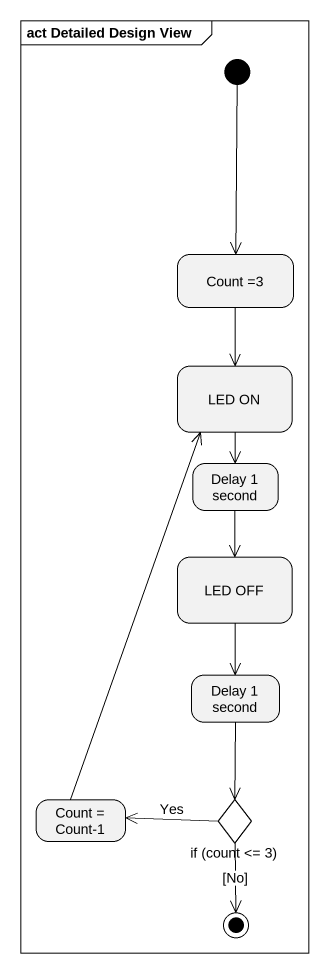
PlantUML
@startuml
mainframe act Detailed Design View
hide empty description
state "Count =3" as Count_3
state "LED ON" as LED_ON
state "Delay 1 second" as Delay_1_second
state "LED OFF" as LED_OFF
state "Delay 1 second" as Delay_1_second_2
state "Count = Count-1" as Count_Count_1
state "if (count <= 3)" as if_count_3 <<choice>>
[*] --> Count_3
Count_3 --> LED_ON
LED_ON --> Delay_1_second
Delay_1_second --> LED_OFF
LED_OFF --> Delay_1_second_2
Delay_1_second_2 --> if_count_3
Count_Count_1 -up-> LED_ON
if_count_3 -left-> Count_Count_1 : Yes
if_count_3 --> [*] : [No]
@enduml
